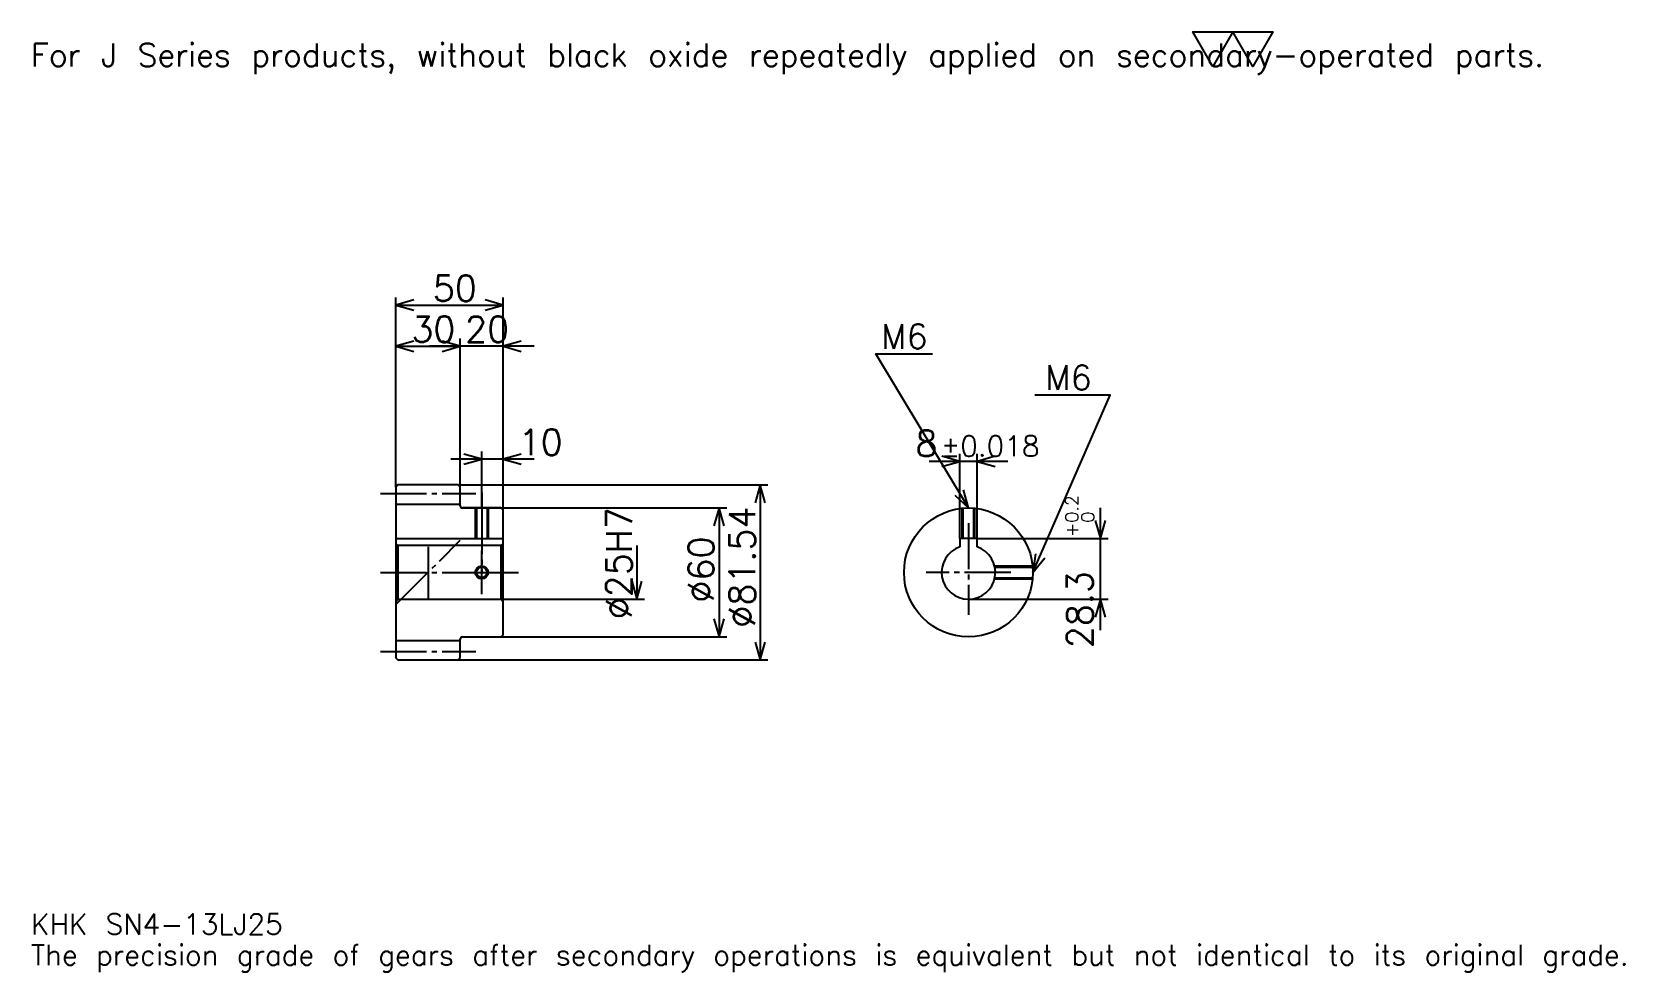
# Model space of a CAD drawing. Extents: x 24 to 766, y 9 to 447.
import ezdxf

# ---------------------------------------------------------------- set-up
doc = ezdxf.new("R2010")
doc.units = 0
doc.linetypes.add('DASHDOT', pattern=[28.695651, 21.521739, -2.391304, 2.391304, -2.391304])
doc.layers.get('0').update_dxf_attribs({"linetype": 'CONTINUOUS'})
doc.layers.add('DASHDOT', color=6, linetype='DASHDOT')
doc.styles.add('KANJI', font='TXT', dxfattribs={"bigfont": 'BIGFONT'})

msp = doc.modelspace()

# ---------------------------------------------------------------- linework, layer by layer
at = {"color": 5}
for p, q in [((193.695663, 235.660858), (193.695663, 322.943481)), ((193.695663, 319.356506), (243.695663, 319.356506)), ((243.695663, 235.660858), (243.695663, 322.943481)), ((193.695663, 300.226074), (223.695663, 300.226074)), ((258.043488, 300.226074), (209.347839, 300.226074)), ((223.695663, 235.660858), (223.695663, 303.813019)), ((258.043488, 247.617371), (219.347839, 247.617371)), ((233.695663, 235.660858), (233.695663, 251.20433)), ((478.565247, 246.560852), (441.869568, 246.560852)), ((456.217407, 210.691299), (456.217407, 250.147812)), ((464.217407, 210.691299), (464.217407, 250.147812)), ((193.695663, 234.660858), (193.695663, 235.660858)), ((222.695663, 235.660858), (243.695663, 235.660858)), ((223.695663, 234.660858), (223.695663, 235.660858)), ((233.695663, 224.891296), (233.695663, 235.660858)), ((233.695663, 224.891296), (233.695663, 235.660858)), ((243.695663, 235.660858), (366.847839, 235.660858)), ((243.695663, 223.891296), (243.695663, 235.660858)), ((363.260864, 235.660858), (363.260864, 154.121735)), ((224.695663, 224.891296), (243.695663, 224.891296)), ((243.695663, 224.891296), (347.717407, 224.891296)), ((344.130432, 224.891296), (344.130432, 164.891296)), ((521.608704, 168.043472), (521.608704, 225.039124)), ((464.217407, 210.691299), (525.195618, 210.691299)), ((305.869568, 207.391296), (305.869568, 182.391296)), ((243.695663, 182.391296), (309.456543, 182.391296)), ((460.217407, 182.391296), (525.195618, 182.391296)), ((224.695663, 164.891296), (243.695663, 164.891296)), ((243.695663, 164.891296), (347.717407, 164.891296)), ((222.695663, 154.121735), (243.695663, 154.121735)), ((243.695663, 154.121735), (366.847839, 154.121735))]:
    msp.add_line(p, q, dxfattribs=at)
at = {"color": 4}
for p, q in [((193.695663, 226.660858), (223.695663, 226.660858)), ((193.695663, 210.691299), (243.695663, 210.691299)), ((242.695663, 207.391296), (243.695663, 208.391296)), ((194.695663, 207.391296), (194.695663, 182.391296)), ((242.695663, 182.391296), (243.695663, 181.391296)), ((193.695663, 163.121735), (223.695663, 163.121735))]:
    msp.add_line(p, q, dxfattribs=at)
at = {"color": 7}
msp.add_line((208.695663, 206.847824), (208.695663, 182.934769), dxfattribs=at)
msp.add_lwpolyline([(573.913025, 430.434784), (564.586914, 446.600006), (601.891296, 446.600006), (592.565186, 430.434784), (583.239136, 446.600006), (573.913025, 430.434784)], dxfattribs=at)
at = {"color": 5}
for points in [[(202.065231, 321.747803), (193.695663, 319.356506), (202.065231, 316.96521)], [(235.326096, 316.96521), (243.695663, 319.356506), (235.326096, 321.747803)], [(202.065231, 302.617371), (193.695663, 300.226074), (202.065231, 297.834778)], [(215.326096, 297.834778), (223.695663, 300.226074), (215.326096, 302.617371)], [(215.326096, 297.834778), (223.695663, 300.226074), (215.326096, 302.617371)], [(252.065231, 302.617371), (243.695663, 300.226074), (252.065231, 297.834778)], [(460.217407, 224.891296), (417.17392, 296.630432), (443.478271, 296.630432)], [(490.217407, 194.891296), (526.086975, 277.5), (491.173889, 277.5)], [(225.326096, 245.226074), (233.695663, 247.617371), (225.326096, 250.008667)], [(252.065231, 250.008667), (243.695663, 247.617371), (252.065231, 245.226074)], [(447.847839, 244.169556), (456.217407, 246.560852), (447.847839, 248.952164)], [(472.586975, 248.952164), (464.217407, 246.560852), (472.586975, 244.169556)], [(365.652191, 227.29129), (363.260864, 235.660858), (360.869568, 227.29129)], [(453.860779, 230.83783), (460.217407, 224.891296), (457.961792, 233.298462)], [(346.521759, 216.521729), (344.130432, 224.891296), (341.739136, 216.521729)], [(519.217407, 219.060867), (521.608704, 210.691299), (524, 219.060867)], [(491.357422, 203.520798), (490.217407, 194.891296), (495.744324, 201.615967)], [(303.478271, 190.760864), (305.869568, 182.391296), (308.260864, 190.760864)], [(524, 174.021729), (521.608704, 182.391296), (519.217407, 174.021729)], [(341.739136, 173.260864), (344.130432, 164.891296), (346.521759, 173.260864)], [(360.869568, 162.491302), (363.260864, 154.121735), (365.652191, 162.491302)]]:
    msp.add_lwpolyline(points, dxfattribs=at)
at = {"color": 4}
for points in [[(223.695663, 225.891296), (223.695663, 234.660858), (222.695663, 235.660858), (194.695663, 235.660858), (193.695663, 234.660858), (193.695663, 181.391296)], [(224.695663, 164.891296), (242.695663, 164.891296), (243.695663, 165.891296), (243.695663, 223.891296), (242.695663, 224.891296), (224.695663, 224.891296)], [(230.695663, 224.891296), (230.695663, 210.691299)], [(231.235657, 224.891296), (231.235657, 210.691299)], [(236.15567, 224.891296), (236.15567, 210.691299)], [(236.695663, 224.891296), (236.695663, 210.691299)], [(457.217407, 210.691299), (457.217407, 224.740921)], [(457.757385, 210.691299), (457.757385, 224.790268)], [(462.677368, 210.691299), (462.677368, 224.790268)], [(463.217407, 210.691299), (463.217407, 224.740921)], [(193.695663, 181.391296), (194.695663, 182.391296), (242.695663, 182.391296), (242.695663, 207.391296), (194.695663, 207.391296), (193.695663, 208.391296)], [(464.217407, 206.734009), (464.217407, 210.691299), (456.217407, 210.691299), (456.217407, 206.734009)], [(472.352051, 197.891296), (490.067017, 197.891296)], [(472.472961, 197.351303), (490.116333, 197.351303)], [(472.352051, 191.891296), (490.067017, 191.891296)], [(472.472961, 192.43129), (490.116333, 192.43129)], [(193.695663, 181.391296), (193.695663, 155.121735), (194.695663, 154.121735), (222.695663, 154.121735), (223.695663, 155.121735), (223.695663, 163.891296)]]:
    msp.add_lwpolyline(points, dxfattribs=at)
for centre, radius in [((460.217407, 194.891296), 30), ((233.695663, 194.891296), 2.46)]:
    msp.add_circle(centre, radius, dxfattribs=at)
at = {"color": 7}
msp.add_circle((233.695663, 194.891296), 3, dxfattribs=at)
at = {"color": 4}
for centre, radius, start, end in [((224.695663, 225.891296), 1, 180, 270), ((460.217407, 194.891296), 12.5, 108.662925185, 71.337074815), ((224.695663, 163.891296), 1, 90, 180)]:
    msp.add_arc(centre, radius, start, end, dxfattribs=at)
at = {"layer": 'DASHDOT', "color": 7}
for p, q in [((186.521744, 231.660858), (230.869568, 231.660858)), ((233.695663, 224.891296), (233.695663, 194.891296)), ((460.217407, 217.865204), (460.217407, 175.217377)), ((193.695663, 179.891296), (223.695663, 209.891296)), ((186.521744, 194.891296), (250.869568, 194.891296)), ((479.891296, 194.891296), (440.543488, 194.891296)), ((186.521744, 158.121735), (230.869568, 158.121735))]:
    msp.add_line(p, q, dxfattribs=at)
for points in [[(233.695663, 232.065216), (233.695663, 203.51738)], [(233.695663, 184.717377), (233.695663, 205.065216)], [(223.521759, 194.891296), (243.869568, 194.891296)]]:
    msp.add_lwpolyline(points, dxfattribs=at)

# ---------------------------------------------------------------- texts
at = {"color": 7, "style": 'KANJI'}
for s, height, p in [('For J Series products, without black oxide repeatedly applied on secondary-operated parts.', 10.76087, (23.913044, 430.434784)), ('50', 11.956522, (210.92392, 321.269531)), ('30', 11.956522, (200.92392, 302.139099)), ('20', 11.956522, (225.92392, 302.139099)), ('M6', 11.478261, (419.565247, 299.021729)), ('M6', 11.478261, (495.956543, 279.891296)), ('10', 11.956522, (250.869568, 249.530411)), ('8', 11.956522, (435.536743, 248.952164)), ('%%p0.018', 9.565217, (447.372253, 248.952164)), ('KHK SN4-13LJ25', 9.565217, (23.913044, 26.304348)), ('The precision grade of gears after secondary operations is equivalent but not identical to its original grade.', 9.565217, (23.913044, 11.956522))]:
    msp.add_text(s, height=height, dxfattribs=at).set_placement(p)
for s, height, p in [('0.2', 5.978261, (511.32605, 218.067184)), ('%%c25H7', 11.956522, (303.478271, 173.070648)), ('%%c81.54', 11.956522, (360.869568, 169.184784)), ('+', 5.978261, (511.32605, 211.371521)), ('0', 5.978261, (518.739136, 218.067184)), ('%%c60', 11.956522, (341.739136, 180.842377)), ('28.3', 11.956522, (518.021729, 159.618973))]:
    msp.add_text(s, height=height, rotation=90, dxfattribs=at).set_placement(p)

doc.saveas('drawing.dxf')
